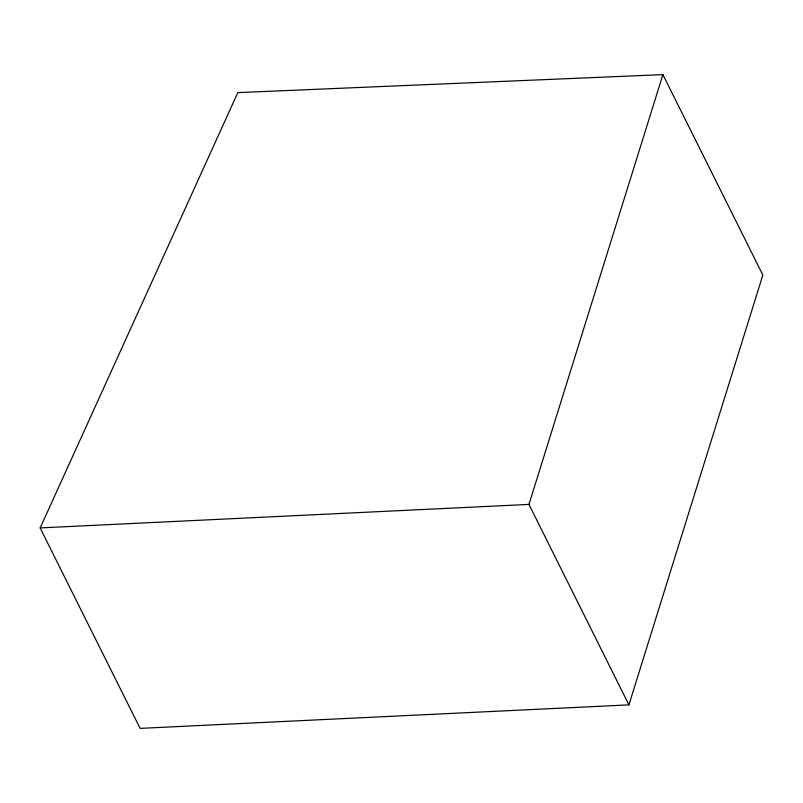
<?xml version="1.0" encoding="UTF-8"?>
<svg xmlns="http://www.w3.org/2000/svg" width="803" height="803" viewBox="0 0 803 803"><rect width="100%" height="100%" fill="white"/><g stroke="black" fill="none" stroke-linecap="round" stroke-linejoin="round"><path stroke-width="1.2" d="M628.91 704.873L528.966 504.404L662.907 74.619L237.829 92.616L40.15 527.922L140.093 728.381L628.91 704.873L762.85 275.078L662.907 74.619M40.15 527.922L528.966 504.404"/></g></svg>
